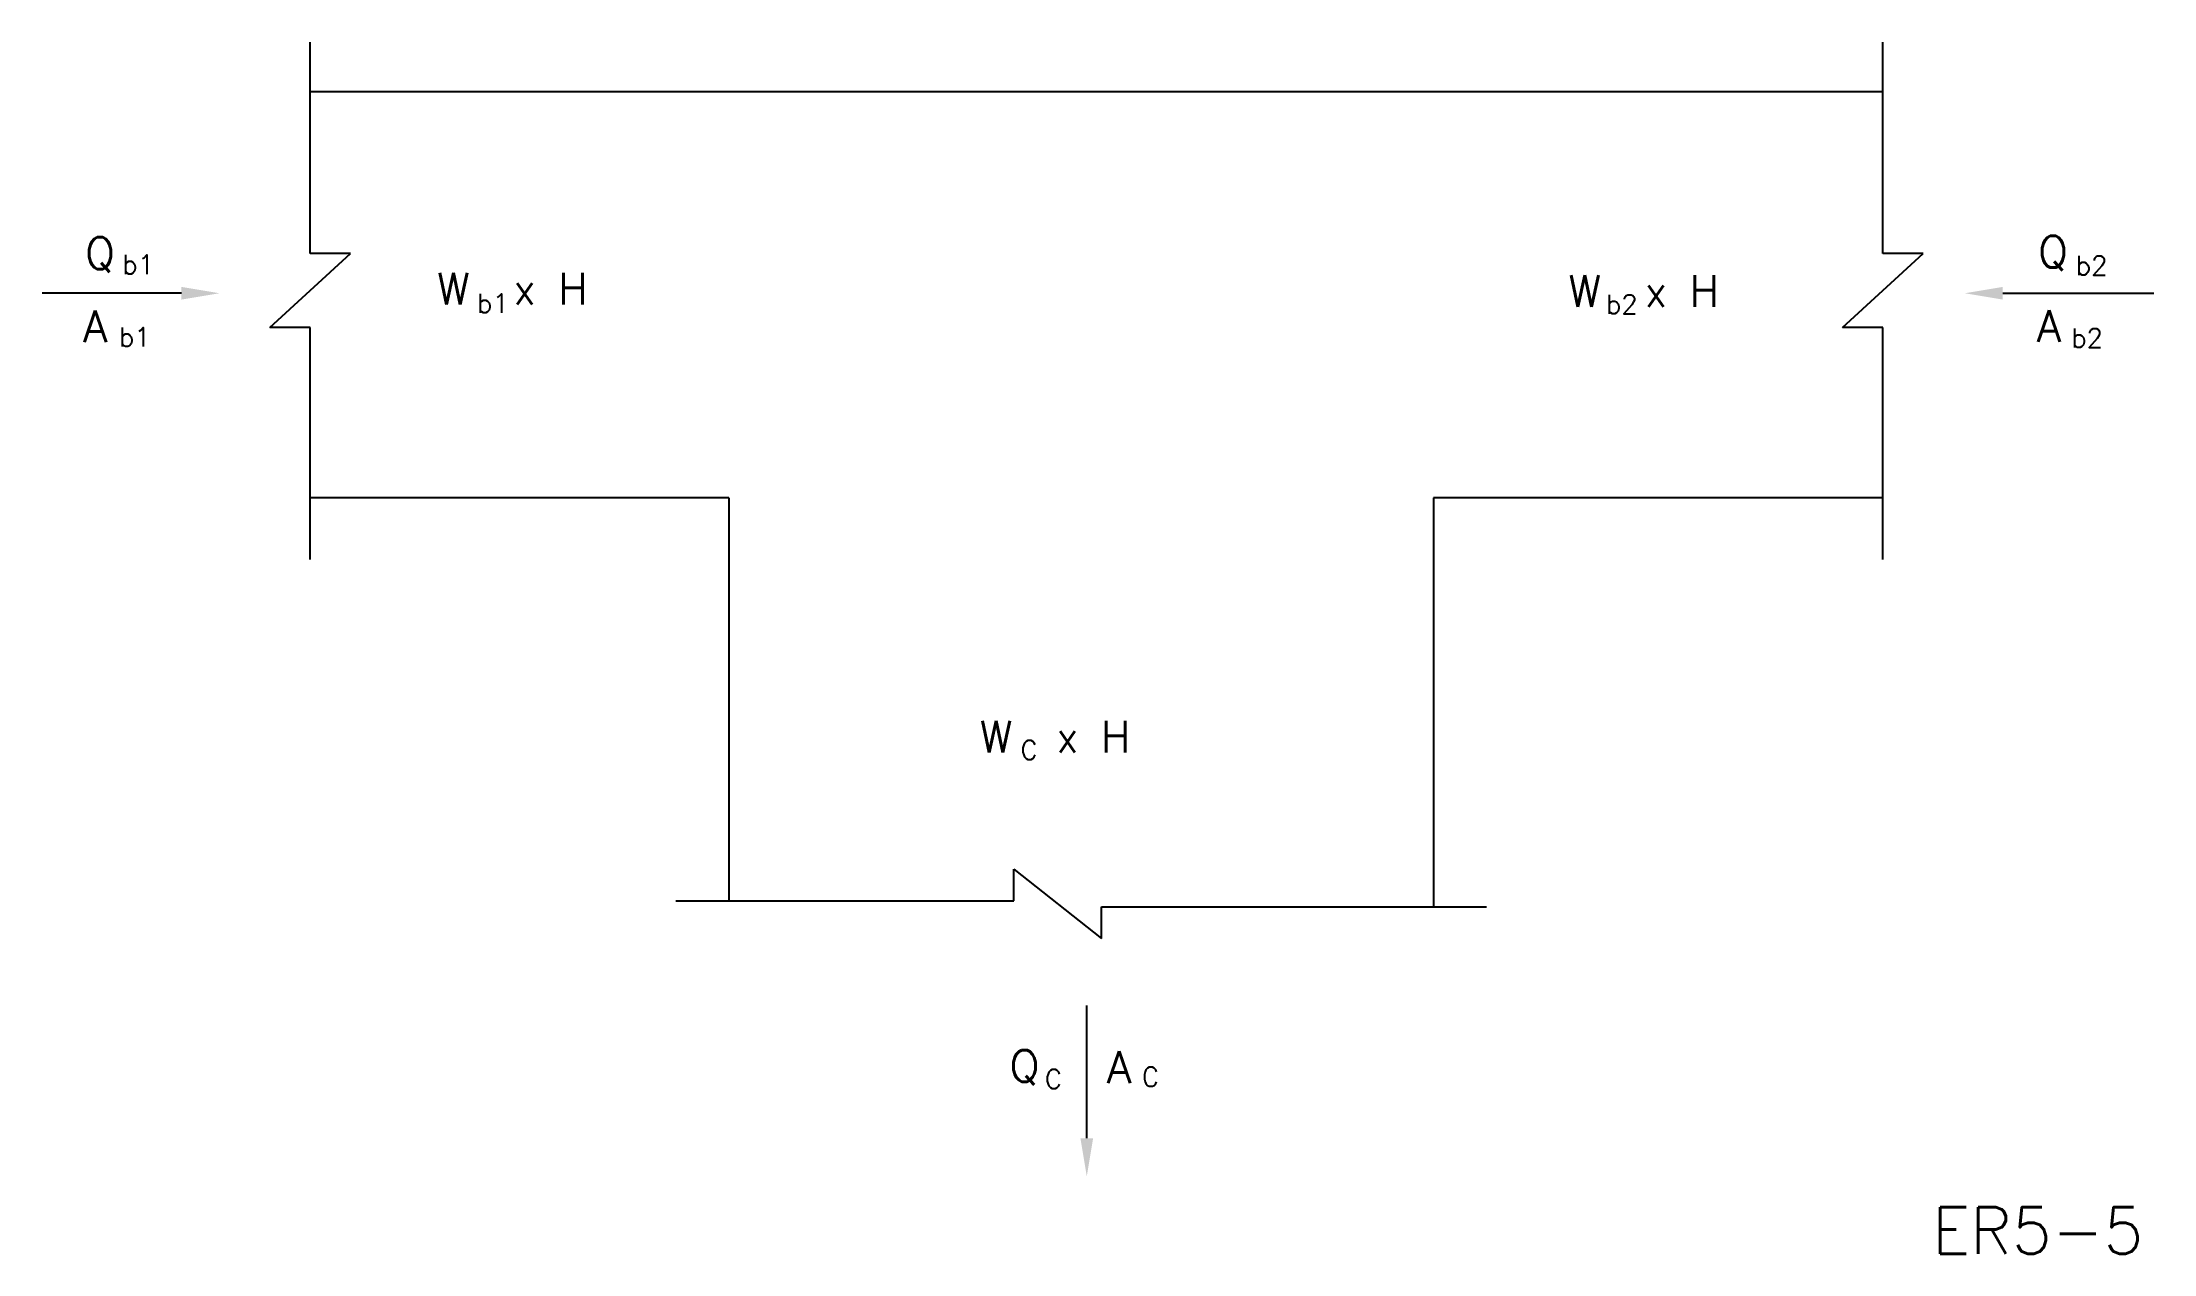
# Model space of a CAD drawing. Extents: x 0.77 to 10.76, y 1.22 to 6.95.
import ezdxf

# ---------------------------------------------------------------- set-up
doc = ezdxf.new("R2010")
doc.units = 0
doc.header["$MEASUREMENT"] = 0
doc.layers.get('0').update_dxf_attribs({"linetype": 'CONTINUOUS'})
doc.layers.add('NUMBER', color=7, linetype='CONTINUOUS')
doc.styles.add('ROMANS', font='SIMPLEX')

msp = doc.modelspace()

# ---------------------------------------------------------------- linework, layer by layer
for p, q in [((2.037, 5.9504), (2.037, 6.9493)), ((9.4748, 5.9504), (9.4748, 6.9493)), ((2.037, 6.7164), (9.4748, 6.7164)), ((1.8463, 5.6011), (2.2277, 5.9504)), ((2.2277, 5.9504), (2.037, 5.9504)), ((9.284, 5.6011), (9.6655, 5.9504)), ((9.6655, 5.9504), (9.4748, 5.9504)), ((0.8967, 5.7626), (0.7704, 5.7626)), ((1.4289, 5.7626), (0.8967, 5.7626)), ((10.0416, 5.7626), (10.6081, 5.7626)), ((10.6081, 5.7626), (10.7554, 5.7626)), ((2.037, 5.6011), (1.8463, 5.6011)), ((2.037, 4.5041), (2.037, 5.6011)), ((9.4748, 5.6011), (9.284, 5.6011)), ((9.4748, 4.5041), (9.4748, 5.6011)), ((4.0169, 4.7952), (2.037, 4.7952)), ((4.0169, 4.7952), (4.0169, 2.8909)), ((9.4748, 4.7952), (7.3498, 4.7952)), ((7.3498, 4.7952), (7.3498, 2.8612)), ((5.3653, 2.8909), (5.3653, 3.0394)), ((5.3653, 3.0394), (5.7789, 2.7126)), ((3.7669, 2.8909), (5.3653, 2.8909)), ((5.7789, 2.7126), (5.7789, 2.8612)), ((5.7789, 2.8612), (7.5998, 2.8612)), ((5.7098, 1.7679), (5.7098, 2.395))]:
    msp.add_line(p, q)
for points in [[(1.4289, 5.7926), (1.4289, 5.7326), (1.6089, 5.7626)], [(10.0416, 5.7326), (10.0416, 5.7926), (9.8616, 5.7626)], [(5.7398, 1.7679), (5.6798, 1.7679), (5.7098, 1.5879)]]:
    msp.add_solid(points)

# ---------------------------------------------------------------- texts
at = {"style": 'ROMANS'}
for s, height, p in [('Q', 0.15, (0.9727, 5.8771)), ('Q', 0.15, (10.208, 5.8838)), ('b1', 0.09, (1.1486, 5.8536)), ('b2', 0.09, (10.386, 5.8489)), ('W  x H', 0.15, (2.6377, 5.7097)), ('W  x H', 0.15, (7.9875, 5.6988)), ('b1', 0.09, (2.8261, 5.6702)), ('b2', 0.09, (8.1644, 5.6656)), ('A', 0.15, (0.9637, 5.5312)), ('b1', 0.09, (1.1328, 5.5102)), ('A', 0.15, (10.2026, 5.5334)), ('b2', 0.09, (10.3646, 5.506)), ('W  x H', 0.15, (5.204, 3.5917)), ('C', 0.09, (5.3962, 3.5584)), ('Q', 0.15, (5.3446, 2.0348)), ('A', 0.15, (5.8052, 2.0287)), ('C', 0.09, (5.9706, 2.0133)), ('C', 0.09, (5.5115, 2.0027))]:
    msp.add_text(s, height=height, dxfattribs=at).set_placement(p)
at = {"layer": 'NUMBER', "style": 'ROMANS'}
msp.add_text('ER5-5', height=0.22, dxfattribs=at).set_placement((9.7076, 1.2216))

doc.saveas('drawing.dxf')
